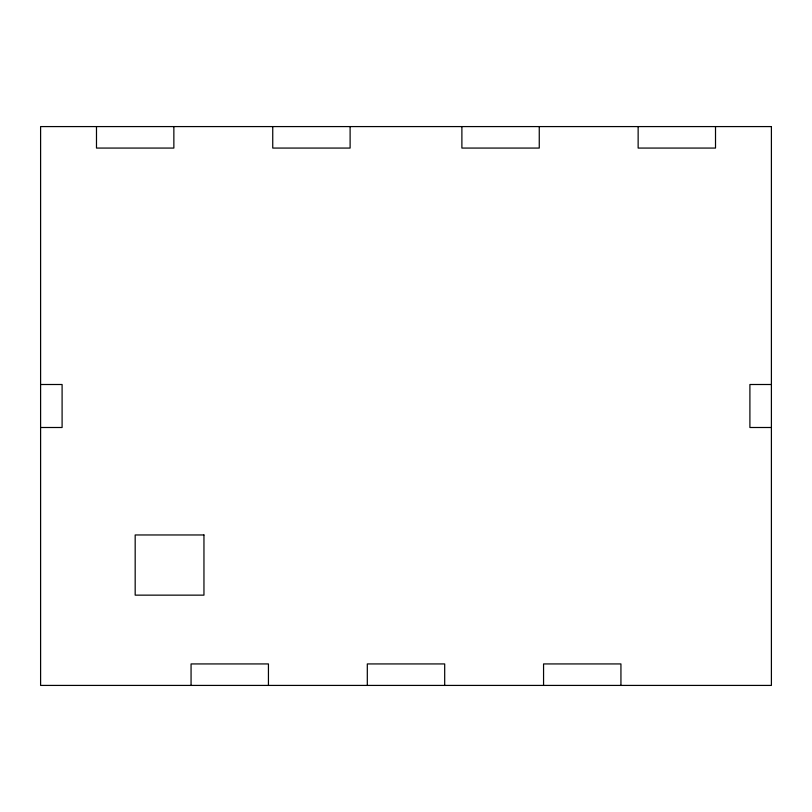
<?xml version="1.0" encoding="UTF-8"?>
<svg xmlns="http://www.w3.org/2000/svg" width="812" height="812" viewBox="0 0 812 812"><rect width="100%" height="100%" fill="white"/><g stroke="black" fill="none" stroke-linecap="round" stroke-linejoin="round"><path stroke-width="1.22" d="M40.6 384.502L62.098 384.502L62.098 427.498L40.6 427.498M771.4 384.502L749.902 384.502L749.902 427.498L771.4 427.498M715.514 126.581L715.514 148.068L638.141 148.068L638.141 126.581M620.936 685.419L620.936 663.932L543.563 663.932L543.563 685.419M539.259 126.581L539.259 148.068L461.886 148.068L461.886 126.581M444.692 685.419L444.692 663.932L367.308 663.932L367.308 685.419M350.114 126.581L350.114 148.068L272.741 148.068L272.741 126.581M268.437 685.419L268.437 663.932L191.064 663.932L191.064 685.419M173.859 126.581L173.859 148.068L96.486 148.068L96.486 126.581M771.4 126.581L40.6 126.581L40.6 685.419L771.4 685.419L771.4 126.581M203.954 534.966L135.178 534.966L135.178 595.145L203.954 595.145L203.954 534.966"/></g></svg>
